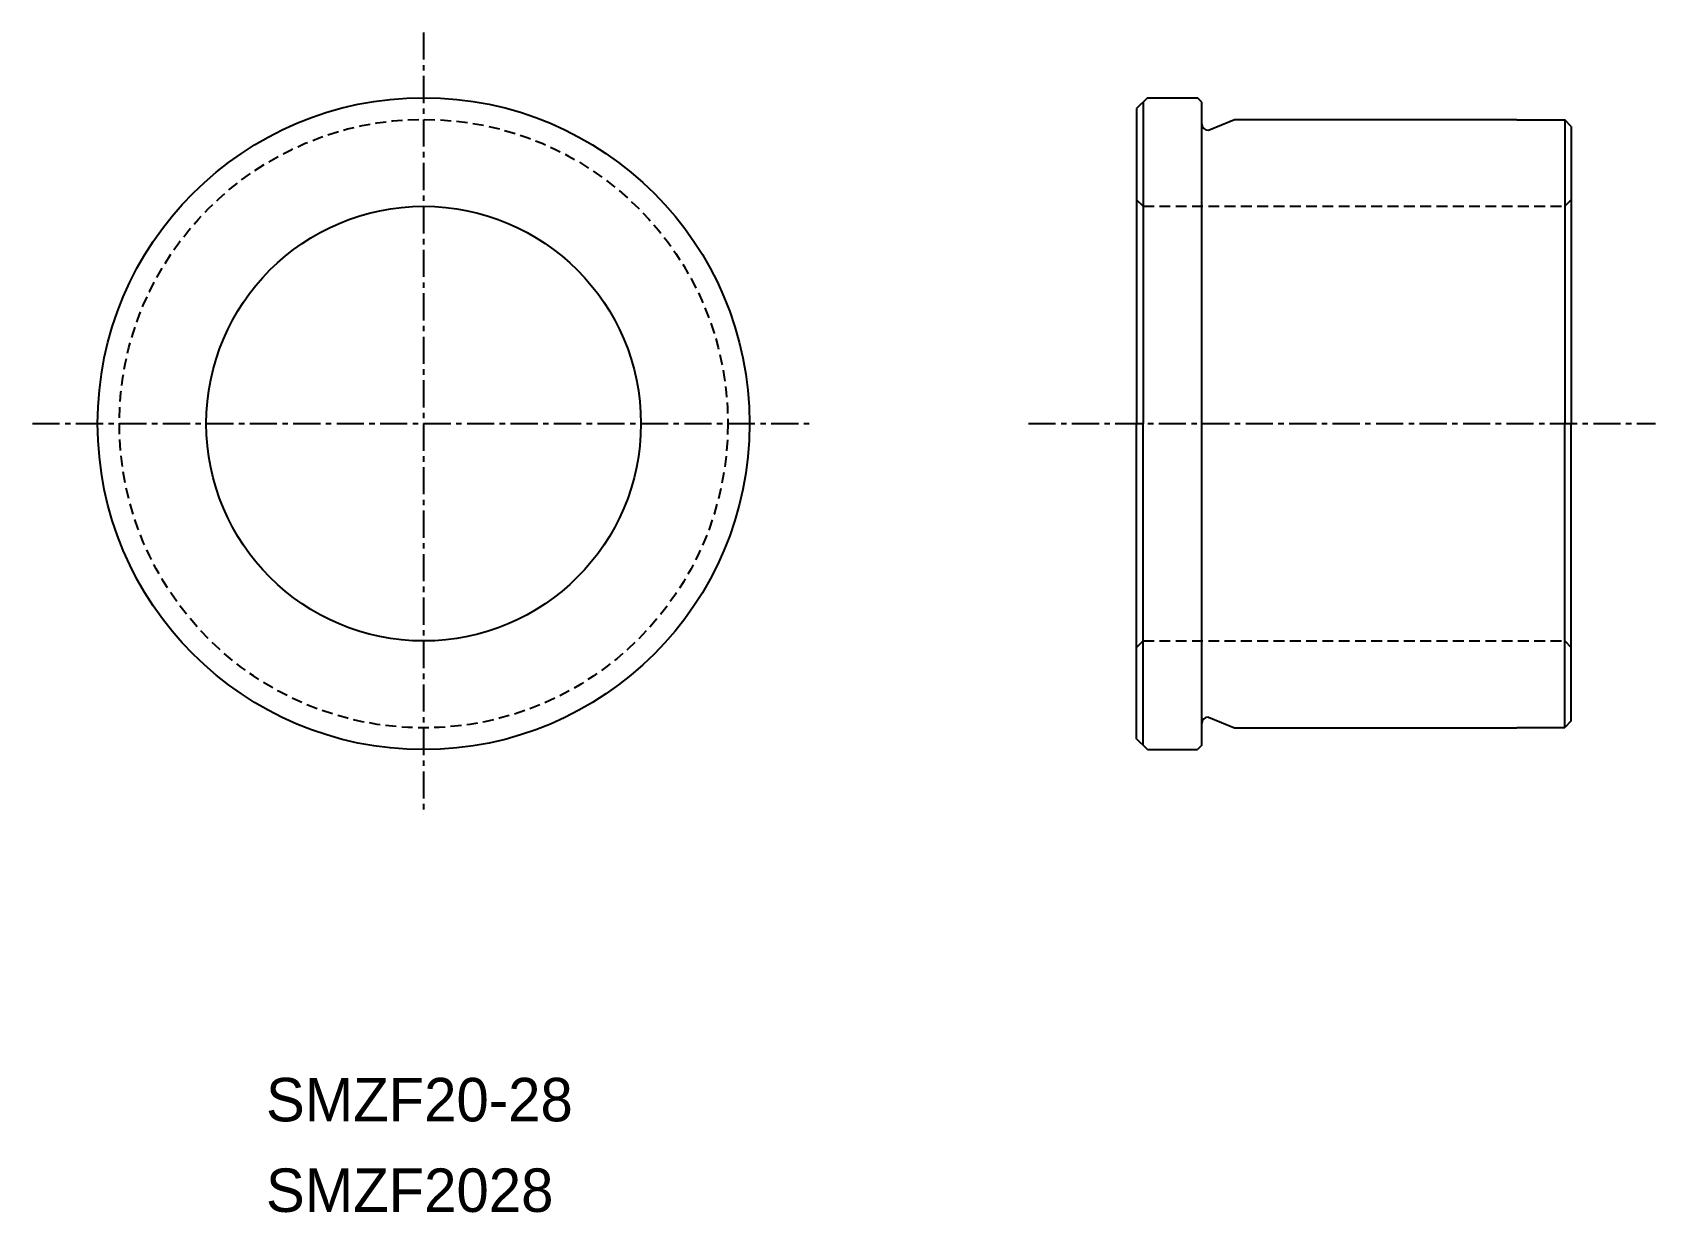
# Model space of a CAD drawing. Extents: x -0.7 to 73.9, y 10 to 64.3.
import ezdxf

# ---------------------------------------------------------------- set-up
doc = ezdxf.new("R2010")
doc.units = 0
doc.linetypes.add('CENTER', pattern=[2, 1.25, -0.25, 0.25, -0.25])
doc.linetypes.add('DASHED', pattern=[0.75, 0.5, -0.25])
doc.layers.get('0').update_dxf_attribs({"linetype": 'CONTINUOUS'})
doc.layers.add('CENTER', color=1, linetype='CENTER')

msp = doc.modelspace()

# ---------------------------------------------------------------- linework, layer by layer
at = {"color": 7, "linetype": 'CONTINUOUS'}
for p, q in [((50.566, 61.272), (50.066, 60.772)), ((50.566, 61.272), (52.866, 61.272)), ((53.066, 61.072), (52.866, 61.272)), ((50.066, 60.772), (50.066, 56.572)), ((50.366, 61.072), (50.366, 46.272)), ((53.066, 31.472), (53.066, 61.072)), ((53.366, 59.772), (54.566, 60.272)), ((54.566, 60.272), (67.566, 60.272)), ((67.566, 60.272), (67.566, 60.252)), ((67.566, 60.252), (69.766, 60.252)), ((69.766, 60.252), (69.766, 46.272)), ((70.066, 59.952), (69.766, 60.252)), ((70.066, 59.952), (70.066, 56.572)), ((50.066, 56.572), (50.066, 46.272)), ((70.066, 56.572), (70.066, 46.272)), ((50.066, 35.972), (50.066, 46.272)), ((50.366, 31.472), (50.366, 46.272)), ((69.766, 32.292), (69.766, 46.272)), ((70.066, 35.972), (70.066, 46.272)), ((50.066, 31.772), (50.066, 35.972)), ((70.066, 32.592), (70.066, 35.972)), ((53.366, 32.772), (54.566, 32.272)), ((54.566, 32.272), (67.566, 32.272)), ((67.566, 32.292), (69.766, 32.292)), ((67.566, 32.272), (67.566, 32.292)), ((70.066, 32.592), (69.766, 32.292)), ((50.566, 31.272), (50.066, 31.772)), ((53.066, 31.472), (52.866, 31.272)), ((50.566, 31.272), (52.866, 31.272))]:
    msp.add_line(p, q, dxfattribs=at)
at = {"color": 3, "linetype": 'DASHED'}
for p, q in [((50.366, 56.272), (50.066, 56.572)), ((50.366, 56.272), (69.766, 56.272)), ((69.766, 56.272), (70.066, 56.572)), ((50.366, 36.272), (50.066, 35.972)), ((50.366, 36.272), (69.766, 36.272)), ((69.766, 36.272), (70.066, 35.972))]:
    msp.add_line(p, q, dxfattribs=at)
at = {"color": 7, "linetype": 'CONTINUOUS'}
for radius in [15, 10]:
    msp.add_circle((17.254, 46.272), radius, dxfattribs=at)
at = {"color": 3, "linetype": 'DASHED'}
msp.add_circle((17.254, 46.272), 14, dxfattribs=at)
at = {"color": 7, "linetype": 'CONTINUOUS'}
for centre, start, end in [((53.366, 60.072), 180, 270), ((53.366, 32.472), 90, 180)]:
    msp.add_arc(centre, 0.3, start, end, dxfattribs=at)
at = {"layer": 'CENTER', "color": 1, "linetype": 'CENTER'}
for p, q in [((17.254, 64.272), (17.254, 28.272)), ((-0.746, 46.272), (35.254, 46.272)), ((45.086, 46.272), (73.946, 46.272))]:
    msp.add_line(p, q, dxfattribs=at)

# ---------------------------------------------------------------- texts
at = {"color": 7, "linetype": 'CONTINUOUS'}
for s, p in [('SMZF20-28', (10, 14.167)), ('SMZF2028', (10, 10))]:
    msp.add_text(s, height=2, dxfattribs=at).set_placement(p)

doc.saveas('drawing.dxf')
